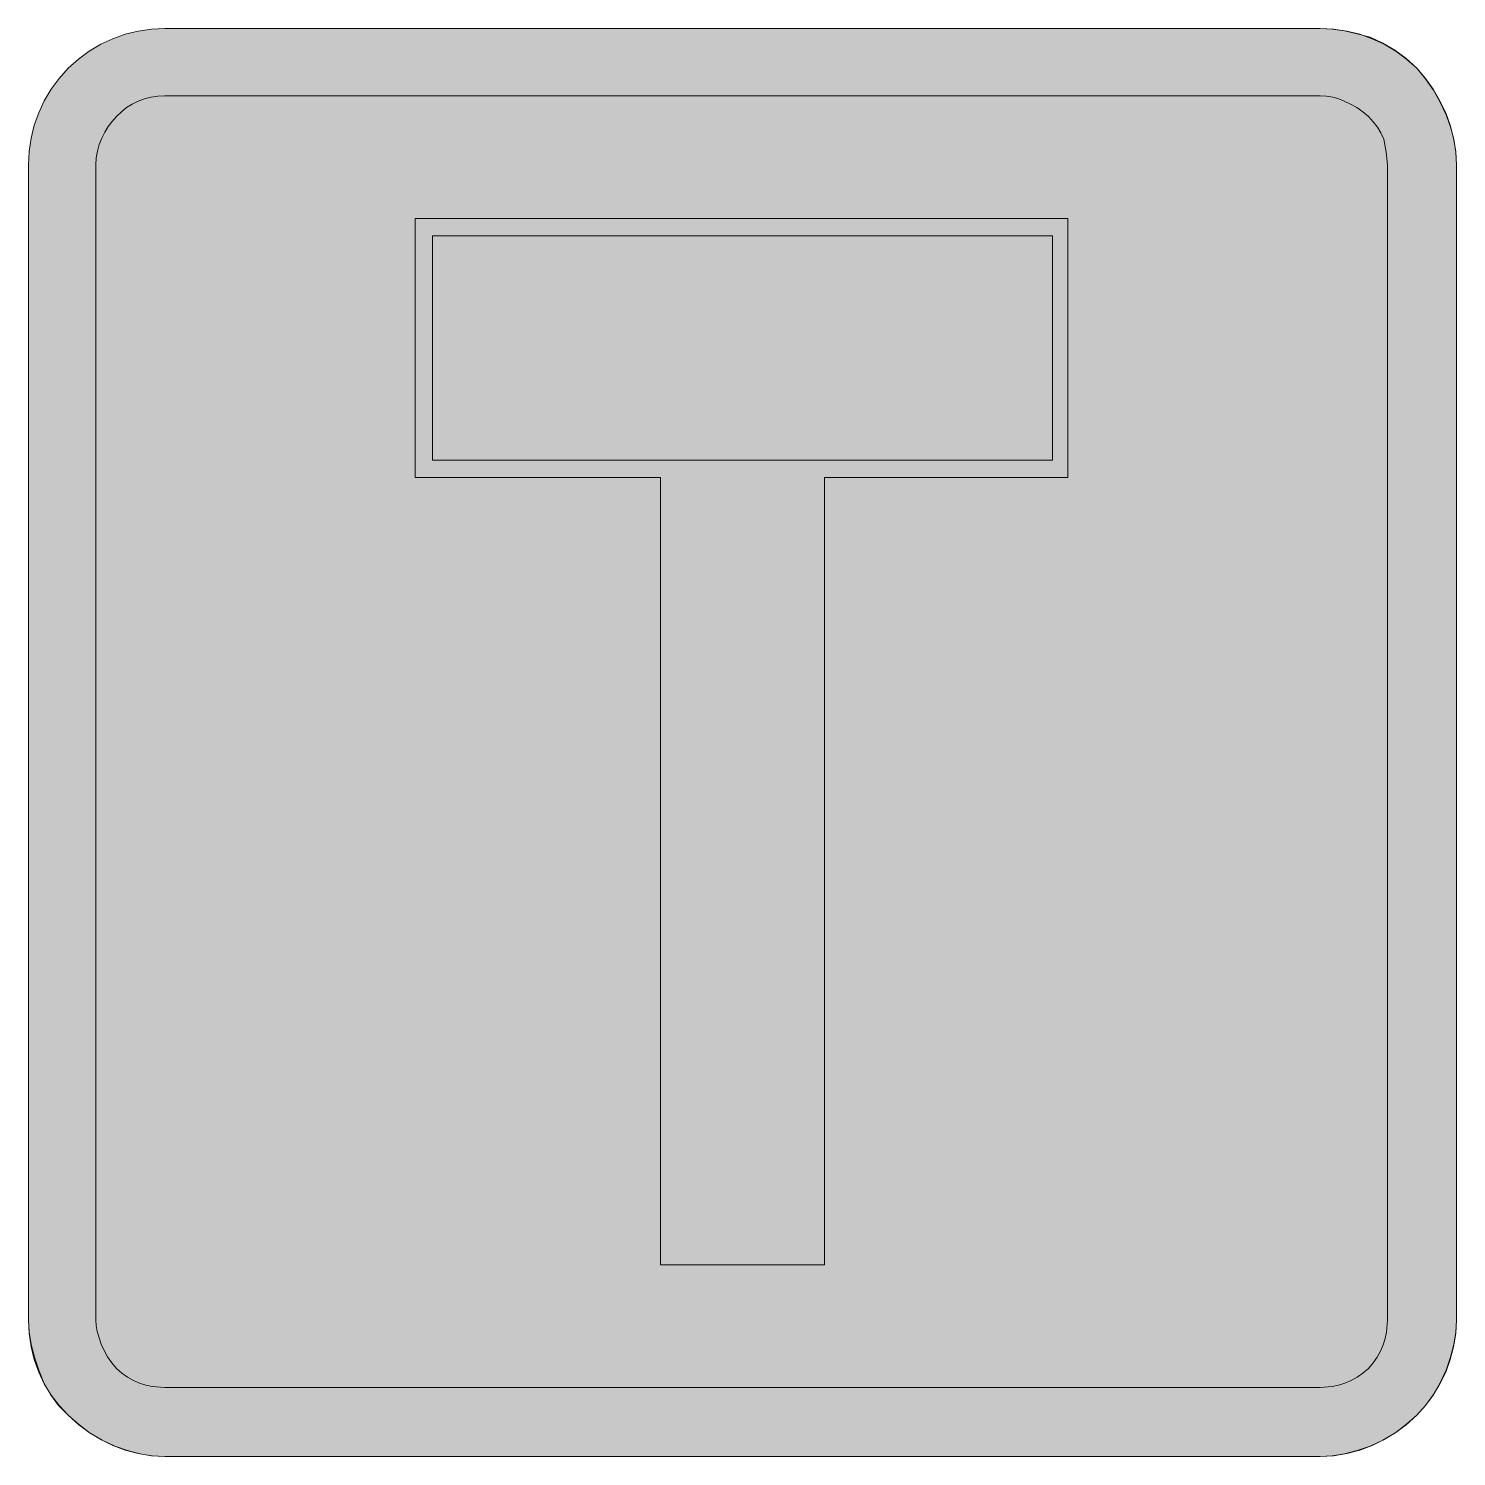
# Model space of a CAD drawing. Header units: metres. Extents: x 160 to 408, y 13 to 261.
import ezdxf

# ---------------------------------------------------------------- set-up
doc = ezdxf.new("R2010")
doc.units = ezdxf.units.M
for name, color, linetype, true_color in [('FILL_BLUE_0000FF', 7, 'Continuous', 0x0000ff), ('FILL_RED_FF0000', 7, 'Continuous', 0xff0000), ('FILL_WHITE_FFFFFF', 7, 'Continuous', 0xffffff), ('STROKE_BLUE_0000FF', 7, 'Continuous', 0x0000ff)]:
    doc.layers.add(name, color=color, linetype=linetype, true_color=true_color)

msp = doc.modelspace()

# ---------------------------------------------------------------- hatches: boundary and pattern name
at = {"layer": 'FILL_BLUE_0000FF', "true_color": 0x0000ff}
h = msp.add_hatch(color=7, dxfattribs=at)
h.dxf.hatch_style = 1
h.paths.add_polyline_path([(384.45, 249.24), (385.57, 249.18), (386.66, 249.01), (387.7, 248.73), (388.65, 248.34), (389.77, 247.83), (390.86, 247.21), (391.9, 246.48), (392.85, 245.64), (393.69, 244.74), (394.43, 243.8), (395.04, 242.81), (395.55, 241.74), (395.96, 239.49), (396.15, 237.24), (396.15, 36.54), (395.97, 34.43), (395.74, 33.33), (395.4, 32.23), (394.95, 31.14), (394.38, 30.09), (393.68, 29.08), (392.85, 28.14), (391.91, 27.31), (390.9, 26.61), (389.85, 26.04), (388.76, 25.59), (387.66, 25.25), (386.56, 25.02), (384.45, 24.84), (183.75, 24.84), (181.51, 25.02), (180.41, 25.25), (179.33, 25.59), (178.27, 26.04), (177.25, 26.61), (176.28, 27.31), (175.35, 28.14), (174.51, 29.09), (173.78, 30.13), (173.16, 31.22), (172.65, 32.34), (171.98, 34.55), (171.81, 35.59), (171.75, 36.54), (171.75, 237.24), (171.82, 238.46), (172.02, 239.65), (172.34, 240.79), (172.76, 241.89), (173.29, 242.93), (173.9, 243.91), (174.59, 244.81), (175.35, 245.64), (176.18, 246.48), (177.08, 247.21), (178.06, 247.83), (179.1, 248.34), (180.2, 248.73), (181.34, 249.01), (182.53, 249.18), (183.75, 249.24), (384.45, 249.24)])
at = {"layer": 'FILL_RED_FF0000', "true_color": 0xff0000}
h = msp.add_hatch(color=7, dxfattribs=at)
h.dxf.hatch_style = 1
h.paths.add_polyline_path([(337.95, 224.94), (337.95, 185.94), (230.25, 185.94), (230.25, 224.94), (337.95, 224.94)])
at = {"layer": 'FILL_WHITE_FFFFFF', "true_color": 0xffffff}
h = msp.add_hatch(color=7, dxfattribs=at)
h.dxf.hatch_style = 1
h.paths.add_polyline_path([(384.45, 260.94), (386.53, 260.83), (388.69, 260.53), (390.9, 260.05), (393.15, 259.44), (395.34, 258.43), (397.43, 257.19), (399.39, 255.73), (401.25, 254.04), (402.76, 252.18), (404.14, 250.21), (405.34, 248.13), (406.35, 245.94), (407.14, 243.86), (407.7, 241.7), (408.04, 239.49), (408.15, 237.24), (408.15, 36.54), (408.04, 34.46), (407.7, 32.3), (407.14, 30.09), (406.35, 27.84), (405.34, 25.65), (404.14, 23.6), (402.76, 21.72), (401.25, 20.04), (399.39, 18.35), (397.43, 16.89), (395.34, 15.65), (393.15, 14.64), (390.9, 13.85), (388.69, 13.29), (386.53, 12.95), (384.45, 12.84), (183.75, 12.84), (181.55, 12.95), (179.4, 13.29), (177.25, 13.85), (175.05, 14.64), (172.86, 15.65), (170.78, 16.89), (168.81, 18.35), (166.95, 20.04), (165.27, 21.72), (163.84, 23.6), (162.69, 25.65), (161.85, 27.84), (161.06, 30.09), (160.5, 32.3), (160.16, 34.46), (160.05, 36.54), (160.05, 237.24), (160.16, 239.59), (160.5, 241.89), (161.05, 244.14), (161.81, 246.31), (162.79, 248.41), (163.97, 250.4), (165.36, 252.28), (166.95, 254.04), (168.71, 255.63), (170.59, 257.02), (172.58, 258.2), (174.68, 259.18), (176.85, 259.94), (179.1, 260.49), (181.4, 260.83), (183.75, 260.94), (384.45, 260.94)])
h = msp.add_hatch(color=7, dxfattribs=at)
h.dxf.hatch_style = 1
h.paths.add_polyline_path([(269.85, 182.94), (227.25, 182.94), (227.25, 227.94), (340.65, 227.94), (340.65, 182.94), (298.35, 182.94), (298.35, 46.14), (269.85, 46.14), (269.85, 182.94)])

# ---------------------------------------------------------------- linework, layer by layer
at = {"layer": 'FILL_BLUE_0000FF', "lineweight": 0, "true_color": 0x0000ff}
msp.add_lwpolyline([(384.45, 249.24), (385.57, 249.18), (386.66, 249.01), (387.7, 248.73), (388.65, 248.34), (389.77, 247.83), (390.86, 247.21), (391.9, 246.48), (392.85, 245.64), (393.69, 244.74), (394.43, 243.8), (395.04, 242.81), (395.55, 241.74), (395.96, 239.49), (396.15, 237.24), (396.15, 36.54), (395.97, 34.43), (395.74, 33.33), (395.4, 32.23), (394.95, 31.14), (394.38, 30.09), (393.68, 29.08), (392.85, 28.14), (391.91, 27.31), (390.9, 26.61), (389.85, 26.04), (388.76, 25.59), (387.66, 25.25), (386.56, 25.02), (384.45, 24.84), (183.75, 24.84), (181.51, 25.02), (180.41, 25.25), (179.33, 25.59), (178.27, 26.04), (177.25, 26.61), (176.28, 27.31), (175.35, 28.14), (174.51, 29.09), (173.78, 30.13), (173.16, 31.22), (172.65, 32.34), (171.98, 34.55), (171.81, 35.59), (171.75, 36.54), (171.75, 237.24), (171.82, 238.46), (172.02, 239.65), (172.34, 240.79), (172.76, 241.89), (173.29, 242.93), (173.9, 243.91), (174.59, 244.81), (175.35, 245.64), (176.18, 246.48), (177.08, 247.21), (178.06, 247.83), (179.1, 248.34), (180.2, 248.73), (181.34, 249.01), (182.53, 249.18), (183.75, 249.24)], close=True, dxfattribs=at)
at = {"layer": 'FILL_RED_FF0000', "lineweight": 0, "true_color": 0xff0000}
msp.add_lwpolyline([(337.95, 224.94), (337.95, 185.94), (230.25, 185.94), (230.25, 224.94)], close=True, dxfattribs=at)
at = {"layer": 'FILL_WHITE_FFFFFF', "lineweight": 0, "true_color": 0xffffff}
msp.add_lwpolyline([(384.45, 260.94), (386.53, 260.83), (388.69, 260.53), (390.9, 260.05), (393.15, 259.44), (395.34, 258.43), (397.43, 257.19), (399.39, 255.73), (401.25, 254.04), (402.76, 252.18), (404.14, 250.21), (405.34, 248.13), (406.35, 245.94), (407.14, 243.86), (407.7, 241.7), (408.04, 239.49), (408.15, 237.24), (408.15, 36.54), (408.04, 34.46), (407.7, 32.3), (407.14, 30.09), (406.35, 27.84), (405.34, 25.65), (404.14, 23.6), (402.76, 21.72), (401.25, 20.04), (399.39, 18.35), (397.43, 16.89), (395.34, 15.65), (393.15, 14.64), (390.9, 13.85), (388.69, 13.29), (386.53, 12.95), (384.45, 12.84), (183.75, 12.84), (181.55, 12.95), (179.4, 13.29), (177.25, 13.85), (175.05, 14.64), (172.86, 15.65), (170.78, 16.89), (168.81, 18.35), (166.95, 20.04), (165.27, 21.72), (163.84, 23.6), (162.69, 25.65), (161.85, 27.84), (161.06, 30.09), (160.5, 32.3), (160.16, 34.46), (160.05, 36.54), (160.05, 237.24), (160.16, 239.59), (160.5, 241.89), (161.05, 244.14), (161.81, 246.31), (162.79, 248.41), (163.97, 250.4), (165.36, 252.28), (166.95, 254.04), (168.71, 255.63), (170.59, 257.02), (172.58, 258.2), (174.68, 259.18), (176.85, 259.94), (179.1, 260.49), (181.4, 260.83), (183.75, 260.94)], close=True, dxfattribs=at)
at = {"layer": 'FILL_WHITE_FFFFFF', "lineweight": 0, "true_color": 0x0000ff}
msp.add_lwpolyline([(269.85, 182.94), (227.25, 182.94), (227.25, 227.94), (340.65, 227.94), (340.65, 182.94), (298.35, 182.94), (298.35, 46.14), (269.85, 46.14)], close=True, dxfattribs=at)
at = {"layer": 'STROKE_BLUE_0000FF', "lineweight": 0, "true_color": 0x0000ff}
msp.add_lwpolyline([(384.45, 260.94), (386.8, 260.83), (389.1, 260.49), (391.35, 259.94), (393.52, 259.18), (395.62, 258.2), (397.61, 257.02), (399.49, 255.63), (401.25, 254.04), (402.75, 252.28), (404.1, 250.4), (405.28, 248.41), (406.28, 246.31), (407.07, 244.14), (407.66, 241.89), (408.03, 239.59), (408.15, 237.24), (408.15, 36.54), (408.03, 34.19), (407.66, 31.89), (407.07, 29.66), (406.28, 27.5), (405.28, 25.45), (404.1, 23.5), (402.75, 21.7), (401.25, 20.04), (399.49, 18.44), (397.61, 17.02), (395.62, 15.78), (393.52, 14.75), (391.35, 13.93), (389.1, 13.33), (386.8, 12.96), (384.45, 12.84), (183.75, 12.84), (181.4, 12.96), (179.1, 13.33), (176.85, 13.93), (174.68, 14.75), (172.58, 15.78), (170.59, 17.02), (168.71, 18.44), (166.95, 20.04), (165.36, 21.7), (163.97, 23.5), (162.79, 25.45), (161.81, 27.5), (161.05, 29.66), (160.5, 31.89), (160.16, 34.19), (160.05, 36.54), (160.05, 237.24), (160.16, 239.59), (160.5, 241.89), (161.05, 244.14), (161.81, 246.31), (162.79, 248.41), (163.97, 250.4), (165.36, 252.28), (166.95, 254.04), (168.71, 255.63), (170.59, 257.02), (172.58, 258.2), (174.68, 259.18), (176.85, 259.94), (179.1, 260.49), (181.4, 260.83), (183.75, 260.94), (384.45, 260.94)], dxfattribs=at)

doc.saveas('drawing.dxf')
